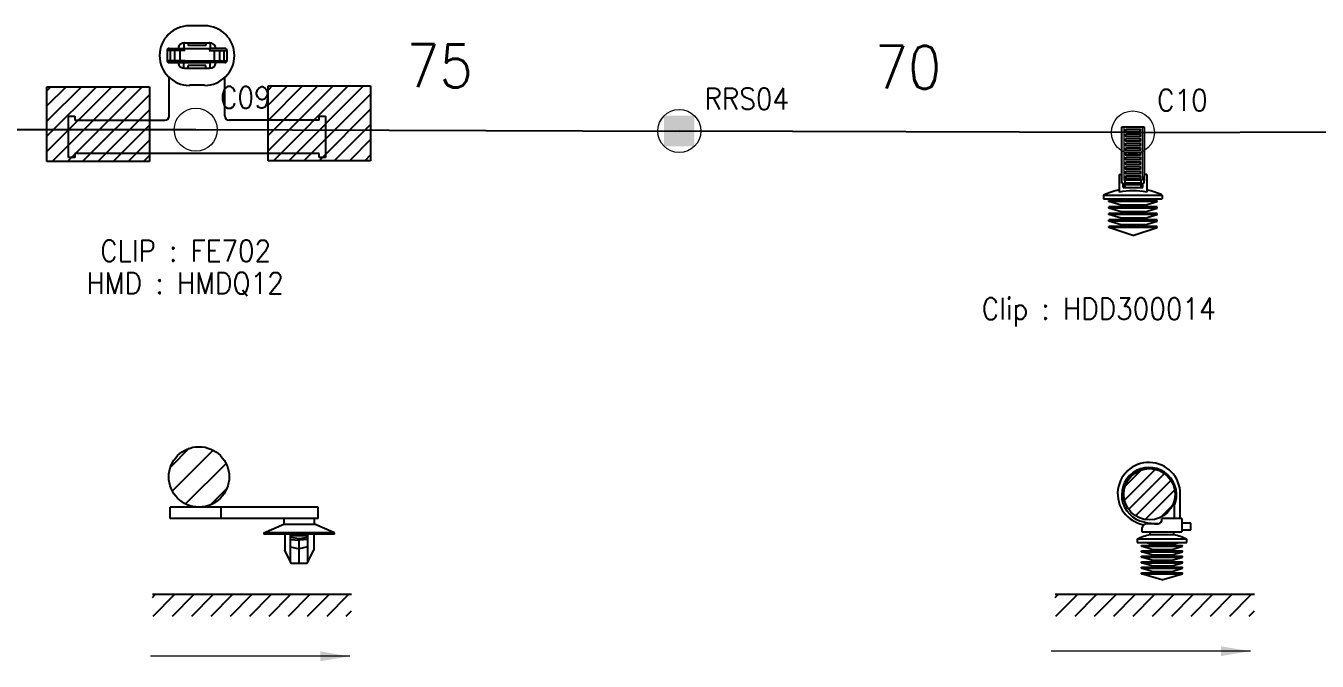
# Model space of a CAD drawing. Header units: inches. Extents: x 47316 to 59086, y 3141 to 11743.
# Drawn here: x 58476.3 to 58626.4, y 7180.7 to 7254.6 of the extents above; entities that cross this region are included whole.
import ezdxf

# ---------------------------------------------------------------- set-up
doc = ezdxf.new("R2010")
doc.units = ezdxf.units.IN
doc.header["$MEASUREMENT"] = 0
doc.layers.add('at_Entity', color=1, linetype='Continuous')
doc.layers.add('图形层', color=7, linetype='Continuous')
doc.layers.add('Beschreibung', color=7, linetype='Continuous', lineweight=25)
doc.layers.add('darwing', color=2, linetype='Continuous', lineweight=25)
doc.styles.get("Standard").update_dxf_attribs({"font": ''})
doc.styles.get('Standard').set_extended_font_data('SimSun')
doc.linetypes.add('_VH_OTCON', pattern='A,0.0001,[7,VeSys.shx,S=0.1,R=0,X=0,Y=0],-0.4,[7,VeSys.shx,S=0.1,R=0,X=0,Y=0],-0.4,["X",Standard,S=1,R=0,X=-0.5,Y=-0.5],-0.0001,[7,VeSys.shx,S=0.1,R=0,X=0,Y=0],-0.4', length=1.2002)

msp = doc.modelspace()

# ---------------------------------------------------------------- linework, layer by layer
at = {"linetype": 'ByBlock'}
for p, q in [((58497.1, 7254.61), (58495.32, 7254.61)), ((58494.78, 7251.76), (58492.74, 7251.76)), ((58492.74, 7251.76), (58492.74, 7250.55)), ((58492.96, 7251.98), (58494.69, 7251.98)), ((58493.1, 7251.76), (58493.1, 7250.55)), ((58493.59, 7251.76), (58493.59, 7250.55)), ((58494.2, 7251.76), (58494.2, 7250.55)), ((58494.69, 7252.54), (58494.69, 7251.93)), ((58494.69, 7251.97), (58497.73, 7251.97)), ((58494.78, 7252.63), (58497.64, 7252.63)), ((58497.25, 7252.33), (58495.17, 7252.33)), ((58497.64, 7251.76), (58499.68, 7251.76)), ((58497.73, 7252.54), (58497.73, 7251.93)), ((58499.46, 7251.98), (58497.73, 7251.98)), ((58498.22, 7251.76), (58498.22, 7250.55)), ((58498.83, 7251.76), (58498.83, 7250.55)), ((58499.32, 7251.76), (58499.32, 7250.55)), ((58499.68, 7251.76), (58499.68, 7250.55)), ((58494.78, 7250.55), (58492.74, 7250.55)), ((58492.96, 7250.33), (58494.69, 7250.33)), ((58494.69, 7249.77), (58494.69, 7250.37)), ((58494.69, 7250.34), (58497.73, 7250.34)), ((58494.78, 7250.55), (58499.68, 7250.55)), ((58497.25, 7249.98), (58495.17, 7249.98)), ((58497.73, 7249.77), (58497.73, 7250.37)), ((58499.46, 7250.33), (58497.73, 7250.33)), ((58494.78, 7249.68), (58497.64, 7249.68)), ((58497.1, 7247.7), (58495.32, 7247.7))]:
    msp.add_line(p, q, dxfattribs=at)
at = {"lineweight": -3, "ltscale": 0.010464}
for p, q in [((58495.17, 7252.63), (58495.17, 7252.33)), ((58497.25, 7252.63), (58497.25, 7252.33)), ((58495.17, 7249.68), (58495.17, 7249.98)), ((58497.25, 7249.68), (58497.25, 7249.98))]:
    msp.add_line(p, q, dxfattribs=at)
at = {"color": 0, "lineweight": -3, "ltscale": 0.286212}
msp.add_line((58492.96, 7244.13), (58492.96, 7248.63), dxfattribs=at)
at = {"color": 0, "lineweight": -3, "ltscale": 0.295}
msp.add_line((58499.46, 7244.13), (58499.46, 7248.63), dxfattribs=at)
at = {"color": 0, "lineweight": -3}
for p, q in [((58486.3, 7247.53), (58478.76, 7240)), ((58484.53, 7247.53), (58478.76, 7241.77)), ((58482.77, 7247.53), (58478.76, 7243.53)), ((58481, 7247.53), (58478.76, 7245.3)), ((58479.23, 7247.53), (58478.76, 7247.07)), ((58478.76, 7238.84), (58478.76, 7247.53)), ((58478.76, 7247.53), (58490.67, 7247.53)), ((58488.07, 7247.53), (58479.38, 7238.84)), ((58489.84, 7247.53), (58481.15, 7238.84)), ((58490.67, 7247.53), (58490.67, 7238.84)), ((58512.02, 7247.62), (58504.48, 7240.08)), ((58510.25, 7247.62), (58504.48, 7241.85)), ((58508.48, 7247.62), (58504.48, 7243.62)), ((58506.72, 7247.62), (58504.48, 7245.38)), ((58504.95, 7247.62), (58504.48, 7247.15)), ((58504.48, 7238.93), (58504.48, 7247.62)), ((58504.48, 7247.62), (58516.39, 7247.62)), ((58513.79, 7247.62), (58505.1, 7238.93)), ((58515.56, 7247.62), (58506.87, 7238.93)), ((58516.39, 7247.62), (58516.39, 7238.93)), ((58490.67, 7246.6), (58482.91, 7238.84)), ((58516.39, 7246.68), (58508.63, 7238.93)), ((58490.67, 7244.83), (58484.68, 7238.84)), ((58516.39, 7244.92), (58510.4, 7238.93)), ((58490.67, 7243.07), (58486.45, 7238.84)), ((58516.39, 7243.15), (58512.17, 7238.93)), ((58490.67, 7241.3), (58488.22, 7238.84)), ((58516.39, 7241.38), (58513.94, 7238.93)), ((58490.67, 7239.53), (58489.98, 7238.84)), ((58516.39, 7239.61), (58515.7, 7238.93)), ((58490.67, 7238.84), (58478.76, 7238.84)), ((58516.39, 7238.93), (58504.48, 7238.93)), ((58603.4, 7237.33), (58603.4, 7235.26)), ((58603.71, 7236.33), (58603.71, 7237.09)), ((58603.87, 7236.33), (58603.71, 7236.33)), ((58603.87, 7235.81), (58603.87, 7236.33)), ((58606.06, 7236.65), (58603.94, 7236.65)), ((58605.93, 7236.33), (58604.07, 7236.33)), ((58606.13, 7235.81), (58606.13, 7236.33)), ((58606.29, 7236.33), (58606.13, 7236.33)), ((58606.29, 7236.33), (58606.29, 7237.09)), ((58606.61, 7237.33), (58606.61, 7235.26)), ((58601.59, 7234.93), (58608.41, 7234.93)), ((58601.59, 7234.93), (58601.59, 7234.48)), ((58603.87, 7235.81), (58606.13, 7235.81)), ((58605.93, 7236.13), (58604.07, 7236.13)), ((58608.41, 7234.93), (58608.41, 7234.48)), ((58601.59, 7234.48), (58608.41, 7234.48)), ((58602.19, 7234.18), (58602.19, 7234.29)), ((58606.35, 7234.18), (58602.19, 7234.18)), ((58603.62, 7233.75), (58602.19, 7234.18)), ((58607.81, 7233.55), (58602.19, 7233.55)), ((58602.19, 7233.42), (58602.19, 7233.55)), ((58606.35, 7233.42), (58602.19, 7233.42)), ((58603.62, 7232.99), (58602.19, 7233.42)), ((58603.62, 7234.29), (58603.62, 7234.48)), ((58606.38, 7233.75), (58603.62, 7233.75)), ((58603.62, 7233.55), (58603.62, 7233.75)), ((58607.81, 7234.18), (58606.35, 7234.18)), ((58607.81, 7233.42), (58606.35, 7233.42)), ((58606.38, 7234.29), (58606.38, 7234.48)), ((58606.38, 7233.75), (58607.81, 7234.18)), ((58606.38, 7233.55), (58606.38, 7233.75)), ((58606.38, 7232.99), (58607.81, 7233.42)), ((58607.81, 7234.18), (58607.81, 7234.29)), ((58607.81, 7233.42), (58607.81, 7233.55)), ((58607.81, 7232.8), (58602.19, 7232.8)), ((58602.19, 7232.67), (58602.19, 7232.8)), ((58606.35, 7232.67), (58602.19, 7232.67)), ((58603.62, 7232.24), (58602.19, 7232.67)), ((58607.81, 7232.04), (58602.19, 7232.04)), ((58602.19, 7231.91), (58602.19, 7232.04)), ((58606.35, 7231.91), (58602.19, 7231.91)), ((58603.62, 7231.48), (58602.19, 7231.91)), ((58606.38, 7232.99), (58603.62, 7232.99)), ((58603.62, 7232.8), (58603.62, 7232.99)), ((58606.38, 7232.24), (58603.62, 7232.24)), ((58603.62, 7232.04), (58603.62, 7232.24)), ((58607.81, 7232.67), (58606.35, 7232.67)), ((58607.81, 7231.91), (58606.35, 7231.91)), ((58606.38, 7232.8), (58606.38, 7232.99)), ((58606.38, 7232.24), (58607.81, 7232.67)), ((58606.38, 7232.04), (58606.38, 7232.24)), ((58606.38, 7231.48), (58607.81, 7231.91)), ((58607.81, 7232.67), (58607.81, 7232.8)), ((58607.81, 7231.91), (58607.81, 7232.04)), ((58607.81, 7231.29), (58602.19, 7231.29)), ((58602.19, 7231.16), (58602.19, 7231.29)), ((58605, 7230.23), (58602.19, 7231.16)), ((58606.35, 7231.16), (58602.19, 7231.16)), ((58606.38, 7231.48), (58603.62, 7231.48)), ((58606.38, 7231.48), (58603.62, 7231.48)), ((58603.62, 7231.29), (58603.62, 7231.48)), ((58605, 7230.23), (58607.81, 7231.16)), ((58607.81, 7231.16), (58606.35, 7231.16)), ((58606.38, 7231.29), (58606.38, 7231.48)), ((58607.81, 7231.16), (58607.81, 7231.29)), ((58495.31, 7205.5, 0), (58493.11, 7203.3, 0)), ((58498.1, 7205.27, 0), (58493.34, 7200.51, 0)), ((58499.58, 7203.74, 0), (58494.87, 7199.03, 0)), ((58499.68, 7200.82, 0), (58497.79, 7198.93, 0)), ((58609.79, 7198.77, 0), (58609.79, 7197.32, 0)), ((58610.48, 7197.32, 0), (58610.48, 7199.83, 0)), ((58499.03, 7197.32, 0), (58499.03, 7198.66, 0)), ((58509.87, 7197.32, 0), (58506.31, 7197.32, 0)), ((58506.31, 7197.32, 0), (58506.31, 7196.66, 0)), ((58509.87, 7196.66, 0), (58509.87, 7197.32, 0)), ((58610.7, 7197.32, 0), (58608.37, 7197.32, 0)), ((58506.31, 7196.66, 0), (58509.87, 7196.66, 0)), ((58606.05, 7196.2, 0), (58606.05, 7195.77, 0)), ((58607.9, 7196.71, 0), (58606.7, 7196.71, 0)), ((58607.01, 7195.77, 0), (58609.73, 7195.77, 0)), ((58607.01, 7195.43, 0), (58607.01, 7195.77, 0)), ((58609.73, 7195.77, 0), (58609.73, 7195.43, 0)), ((58611.71, 7196.78, 0), (58610.7, 7196.78, 0)), ((58610.7, 7196.78, 0), (58610.7, 7196.01, 0)), ((58610.7, 7196.01, 0), (58611.71, 7196.01, 0)), ((58611.71, 7196.01, 0), (58611.71, 7196.78, 0)), ((58503.97, 7195.66, 0), (58503.97, 7195.5, 0)), ((58611.26, 7194.93, 0), (58605.48, 7194.93, 0)), ((58605.48, 7194.93, 0), (58605.48, 7194.55, 0)), ((58605.48, 7194.55, 0), (58611.26, 7194.55, 0)), ((58607.2, 7194.31, 0), (58606.41, 7194.55, 0)), ((58609.73, 7195.43, 0), (58607.01, 7195.43, 0)), ((58607.2, 7194.31, 0), (58609.54, 7194.31, 0)), ((58607.2, 7194.2, 0), (58607.2, 7194.31, 0)), ((58609.54, 7194.31, 0), (58610.34, 7194.55, 0)), ((58609.54, 7194.2, 0), (58609.54, 7194.31, 0)), ((58611.26, 7194.55, 0), (58611.26, 7194.93, 0)), ((58605.99, 7194.2, 0), (58610.75, 7194.2, 0)), ((58605.99, 7194.11, 0), (58605.99, 7194.2, 0)), ((58605.99, 7194.11, 0), (58607.23, 7194.11, 0)), ((58607.2, 7193.74, 0), (58605.99, 7194.11, 0)), ((58605.99, 7193.58, 0), (58610.75, 7193.58, 0)), ((58605.99, 7193.47, 0), (58605.99, 7193.58, 0)), ((58605.99, 7193.47, 0), (58607.23, 7193.47, 0)), ((58607.2, 7193.1, 0), (58605.99, 7193.47, 0)), ((58605.99, 7192.94, 0), (58610.75, 7192.94, 0)), ((58605.99, 7192.83, 0), (58605.99, 7192.94, 0)), ((58605.99, 7192.83, 0), (58607.23, 7192.83, 0)), ((58607.2, 7192.47, 0), (58605.99, 7192.83, 0)), ((58607.2, 7193.74, 0), (58609.54, 7193.74, 0)), ((58607.2, 7193.58, 0), (58607.2, 7193.74, 0)), ((58607.2, 7193.1, 0), (58609.54, 7193.1, 0)), ((58607.2, 7192.94, 0), (58607.2, 7193.1, 0)), ((58607.23, 7194.11, 0), (58610.75, 7194.11, 0)), ((58607.23, 7193.47, 0), (58610.75, 7193.47, 0)), ((58607.23, 7192.83, 0), (58610.75, 7192.83, 0)), ((58609.54, 7193.74, 0), (58610.75, 7194.11, 0)), ((58609.54, 7193.58, 0), (58609.54, 7193.74, 0)), ((58609.54, 7193.1, 0), (58610.75, 7193.47, 0)), ((58609.54, 7192.94, 0), (58609.54, 7193.1, 0)), ((58609.54, 7192.47, 0), (58610.75, 7192.83, 0)), ((58610.75, 7194.11, 0), (58610.75, 7194.2, 0)), ((58610.75, 7193.47, 0), (58610.75, 7193.58, 0)), ((58610.75, 7192.83, 0), (58610.75, 7192.94, 0)), ((58605.99, 7192.3, 0), (58610.75, 7192.3, 0)), ((58605.99, 7192.19, 0), (58605.99, 7192.3, 0)), ((58605.99, 7192.19, 0), (58607.23, 7192.19, 0)), ((58607.2, 7191.83, 0), (58605.99, 7192.19, 0)), ((58605.99, 7191.66, 0), (58610.75, 7191.66, 0)), ((58605.99, 7191.55, 0), (58605.99, 7191.66, 0)), ((58605.99, 7191.55, 0), (58607.23, 7191.55, 0)), ((58607.2, 7191.19, 0), (58605.99, 7191.55, 0)), ((58607.2, 7192.47, 0), (58609.54, 7192.47, 0)), ((58607.2, 7192.3, 0), (58607.2, 7192.47, 0)), ((58607.2, 7191.83, 0), (58609.54, 7191.83, 0)), ((58607.2, 7191.66, 0), (58607.2, 7191.83, 0)), ((58607.23, 7192.19, 0), (58610.75, 7192.19, 0)), ((58607.23, 7191.55, 0), (58610.75, 7191.55, 0)), ((58609.54, 7192.3, 0), (58609.54, 7192.47, 0)), ((58609.54, 7191.83, 0), (58610.75, 7192.19, 0)), ((58609.54, 7191.66, 0), (58609.54, 7191.83, 0)), ((58609.54, 7191.19, 0), (58610.75, 7191.55, 0)), ((58610.75, 7192.19, 0), (58610.75, 7192.3, 0)), ((58610.75, 7191.55, 0), (58610.75, 7191.66, 0)), ((58605.99, 7191.02, 0), (58610.75, 7191.02, 0)), ((58605.99, 7190.91, 0), (58605.99, 7191.02, 0)), ((58608.37, 7190.2, 0), (58605.99, 7190.91, 0)), ((58605.99, 7190.91, 0), (58607.23, 7190.91, 0)), ((58607.2, 7191.19, 0), (58609.54, 7191.19, 0)), ((58607.2, 7191.02, 0), (58607.2, 7191.19, 0)), ((58607.23, 7190.91, 0), (58610.75, 7190.91, 0)), ((58608.37, 7190.2, 0), (58610.75, 7190.91, 0)), ((58609.54, 7191.02, 0), (58609.54, 7191.19, 0)), ((58610.75, 7190.91, 0), (58610.75, 7191.02, 0)), ((58595.96, 7188.15, 0), (58596.29, 7188.48, 0)), ((58619.11, 7188.48, 0), (58595.96, 7188.48, 0)), ((58596.04, 7185.99, 0), (58598.54, 7188.48, 0)), ((58598.29, 7185.99, 0), (58600.78, 7188.48, 0)), ((58600.53, 7185.99, 0), (58603.03, 7188.48, 0)), ((58602.78, 7185.99, 0), (58605.27, 7188.48, 0)), ((58605.02, 7185.99, 0), (58607.52, 7188.48, 0)), ((58607.27, 7185.99, 0), (58609.76, 7188.48, 0)), ((58609.51, 7185.99, 0), (58612.01, 7188.48, 0)), ((58611.76, 7185.99, 0), (58614.25, 7188.48, 0)), ((58614, 7185.99, 0), (58616.5, 7188.48, 0)), ((58616.25, 7185.99, 0), (58618.74, 7188.48, 0)), ((58618.49, 7185.99, 0), (58619.11, 7186.61, 0))]:
    msp.add_line(p, q, dxfattribs=at)
at = {"color": 7, "ltscale": 0.25}
for p, q in [((58481.28, 7239.3), (58481.28, 7244.11)), ((58511.14, 7244.11), (58511.14, 7239.3))]:
    msp.add_line(p, q, dxfattribs=at)
at = {"color": 7, "ltscale": 0.0375}
for p, q in [((58481.28, 7244.11), (58482, 7244.11)), ((58510.42, 7244.11), (58511.14, 7244.11)), ((58482, 7239.3), (58481.28, 7239.3)), ((58511.14, 7239.3), (58510.42, 7239.3))]:
    msp.add_line(p, q, dxfattribs=at)
at = {"color": 7, "ltscale": 0.025}
for p, q in [((58482, 7244.11), (58482, 7243.63)), ((58510.42, 7243.63), (58510.42, 7244.11)), ((58482, 7239.78), (58482, 7239.3)), ((58510.42, 7239.3), (58510.42, 7239.78))]:
    msp.add_line(p, q, dxfattribs=at)
at = {"color": 0, "linetype": '_VH_OTCON', "lineweight": -2, "ltscale": 5}
for p, q in [((58283.48, 7242.54), (58496.07, 7242.54)), ((58496.07, 7242.54), (58552.27, 7242.38)), ((58604.99, 7242.22), (58552.27, 7242.38)), ((58604.99, 7242.22), (58698.03, 7242.54))]:
    msp.add_line(p, q, dxfattribs=at)
at = {"color": 7}
for p, q in [((58482, 7243.63), (58492.46, 7243.63)), ((58510.42, 7243.63), (58499.96, 7243.63)), ((58510.42, 7239.78), (58482, 7239.78))]:
    msp.add_line(p, q, dxfattribs=at)
at = {"color": 0}
for p, q in [((58603.71, 7242.86), (58606.29, 7242.86)), ((58603.71, 7236.54), (58603.71, 7242.86)), ((58606.29, 7242.86), (58606.29, 7236.54)), ((58603.4, 7237.33), (58603.71, 7237.33)), ((58604.07, 7236.65), (58604.07, 7235.81)), ((58605.93, 7236.65), (58605.93, 7235.81)), ((58606.61, 7237.33), (58606.29, 7237.33)), ((58602.19, 7234.29), (58607.81, 7234.29))]:
    msp.add_line(p, q, dxfattribs=at)
at = {"color": 0, "lineweight": 0}
for p, q in [((58603.94, 7242.86), (58603.94, 7236.65)), ((58606.06, 7242.86), (58606.06, 7236.65))]:
    msp.add_line(p, q, dxfattribs=at)
at = {"color": 0, "lineweight": -3, "ltscale": 10}
for p, q in [((58604.01, 7199.45, 0), (58607.61, 7203.05, 0)), ((58604.07, 7201.06, 0), (58606, 7202.99, 0)), ((58604.5, 7198.39, 0), (58608.67, 7202.56, 0)), ((58605.29, 7197.64, 0), (58609.42, 7201.77, 0)), ((58606.41, 7197.2, 0), (58609.85, 7200.65, 0)), ((58608.2, 7197.45, 0), (58609.6, 7198.86, 0))]:
    msp.add_line(p, q, dxfattribs=at)
at = {"lineweight": -3}
for p, q in [((58491.03, 7188.15, 0), (58491.36, 7188.48, 0)), ((58514.18, 7188.48, 0), (58491.03, 7188.48, 0)), ((58491.11, 7185.99, 0), (58493.61, 7188.48, 0)), ((58493.36, 7185.99, 0), (58495.85, 7188.48, 0)), ((58495.6, 7185.99, 0), (58498.1, 7188.48, 0)), ((58497.85, 7185.99, 0), (58500.34, 7188.48, 0)), ((58500.09, 7185.99, 0), (58502.59, 7188.48, 0)), ((58502.34, 7185.99, 0), (58504.83, 7188.48, 0)), ((58504.58, 7185.99, 0), (58507.08, 7188.48, 0)), ((58506.83, 7185.99, 0), (58509.32, 7188.48, 0)), ((58509.07, 7185.99, 0), (58511.57, 7188.48, 0)), ((58511.32, 7185.99, 0), (58513.81, 7188.48, 0)), ((58513.56, 7185.99, 0), (58514.18, 7186.61, 0))]:
    msp.add_line(p, q, dxfattribs=at)
for points in [[(58494.69, 7251.93), (58494.7, 7251.9), (58494.73, 7251.84), (58494.78, 7251.76)], [(58497.73, 7251.93), (58497.72, 7251.9), (58497.69, 7251.84), (58497.64, 7251.76)], [(58494.69, 7250.37), (58494.7, 7250.4), (58494.73, 7250.47), (58494.78, 7250.55)], [(58497.73, 7250.37), (58497.72, 7250.4), (58497.69, 7250.47), (58497.64, 7250.55)]]:
    msp.add_lwpolyline(points, dxfattribs=at)
at = {"color": 0}
for points in [[(58604.17, 7242.61), (58605.83, 7242.61), (58605.83, 7242.29), (58604.17, 7242.29)], [(58604.17, 7242.07), (58605.83, 7242.07), (58605.83, 7241.74), (58604.17, 7241.74)], [(58604.17, 7241.52), (58605.83, 7241.52), (58605.83, 7241.2), (58604.17, 7241.2)], [(58604.17, 7240.98), (58605.83, 7240.98), (58605.83, 7240.66), (58604.17, 7240.66)], [(58604.17, 7240.44), (58605.83, 7240.44), (58605.83, 7240.11), (58604.17, 7240.11)], [(58604.17, 7239.89), (58605.83, 7239.89), (58605.83, 7239.57), (58604.17, 7239.57)], [(58604.17, 7239.35), (58605.83, 7239.35), (58605.83, 7239.03), (58604.17, 7239.03)], [(58604.17, 7238.81), (58605.83, 7238.81), (58605.83, 7238.49), (58604.17, 7238.49)], [(58604.17, 7238.26), (58605.83, 7238.26), (58605.83, 7237.94), (58604.17, 7237.94)], [(58604.17, 7237.72), (58605.83, 7237.72), (58605.83, 7237.4), (58604.17, 7237.4)], [(58604.17, 7237.18), (58605.83, 7237.18), (58605.83, 7236.86), (58604.17, 7236.86)]]:
    msp.add_lwpolyline(points, close=True, dxfattribs=at)
at = {"color": 0, "linetype": 'Continuous', "lineweight": 15}
for centre in [(58496.07, 7242.54), (58552.27, 7242.38), (58604.99, 7242.22)]:
    msp.add_circle(centre, 2.5, dxfattribs=at)
at = {"color": 0, "lineweight": -3}
msp.add_circle((58496.44, 7202.17, 0), 3.51, dxfattribs=at)
at = {"color": 0, "lineweight": -3, "ltscale": 10}
msp.add_circle((58606.91, 7200.15, 0), 2.98, dxfattribs=at)
at = {"color": 7, "lineweight": -3}
for centre, start, end in [((58495.32, 7251.15), 90.0054, 269.9946), ((58497.1, 7251.15), 270.0054, 89.9946)]:
    msp.add_arc(centre, 3.46, start, end, dxfattribs=at)
at = {"lineweight": -3}
for centre, radius, start, end in [((58492.96, 7251.76), 0.217, 90, 180), ((58494.76, 7251.87), 0.755, 88.57, 172.1023), ((58494.78, 7252.54), 0.0868, 90, 180), ((58497.64, 7252.54), 0.0868, 0, 90), ((58497.66, 7251.87), 0.755, 7.8977, 91.43), ((58499.46, 7251.76), 0.217, 0, 90), ((58492.96, 7250.55), 0.217, 180, 270), ((58494.76, 7250.43), 0.755, 187.8977, 271.43), ((58497.66, 7250.43), 0.755, 268.57, 352.1023), ((58499.46, 7250.55), 0.217, 270, 360), ((58494.78, 7249.77), 0.0868, 180, 270), ((58497.64, 7249.77), 0.0868, 270, 360)]:
    msp.add_arc(centre, radius, start, end, dxfattribs=at)
at = {"color": 0, "lineweight": -3}
for centre, radius, start, end in [((58492.46, 7244.13), 0.5, 270, 0), ((58499.96, 7244.13), 0.5, 180, 270), ((58605, 7227.66), 8.03, 101.537, 115.1507), ((58605, 7227.66), 7.77, 78.0793, 101.9207), ((58605, 7227.66), 8.03, 64.8493, 78.463), ((58607.82, 7197.26, 0), 0.558, 278.8017, 6.5188), ((58606.65, 7196.1, 0), 0.61, 85.1157, 170.5428), ((58608.11, 7203.83, 0), 7.13, 255.2173, 268.3131), ((58608.37, 7188.77, 0), 6.8, 101.537, 115.1507), ((58608.37, 7188.77, 0), 6.8, 64.8493, 78.463)]:
    msp.add_arc(centre, radius, start, end, dxfattribs=at)
at = {"color": 0, "linetype": 'Continuous', "lineweight": 15, "extrusion": (0, 0, -1)}
msp.add_solid([(-58550.5, 7244.15), (-58550.5, 7240.61), (-58554.03, 7244.15), (-58554.03, 7240.61)], dxfattribs=at)
at = {"layer": 'at_Entity', "color": 0, "lineweight": -3}
for p, q in [((58503.97, 7195.66, 0), (58506.31, 7196.66, 0)), ((58512.2, 7195.66, 0), (58509.87, 7196.66, 0)), ((58512.2, 7195.66, 0), (58503.97, 7195.66, 0)), ((58512.2, 7195.5, 0), (58503.97, 7195.5, 0)), ((58506.4, 7195.51, 0), (58506.4, 7193.66, 0)), ((58507.09, 7192.28, 0), (58507.09, 7195.5, 0)), ((58507.09, 7195.36, 0), (58509.09, 7195.36, 0)), ((58508.09, 7194.97, 0), (58507.09, 7195.12, 0)), ((58507.09, 7194.89, 0), (58508.09, 7194.82, 0)), ((58509.09, 7195.12, 0), (58508.09, 7194.97, 0)), ((58508.09, 7192.12, 0), (58508.09, 7194.97, 0)), ((58509.09, 7194.89, 0), (58508.09, 7194.82, 0)), ((58509.09, 7192.28, 0), (58509.09, 7195.5, 0)), ((58509.78, 7195.51, 0), (58509.78, 7193.66, 0)), ((58512.2, 7195.5, 0), (58512.2, 7195.66, 0)), ((58507.09, 7192.28, 0), (58506.4, 7193.66, 0)), ((58507.09, 7194.05, 0), (58508.09, 7193.82, 0)), ((58509.09, 7194.05, 0), (58508.09, 7193.82, 0)), ((58509.09, 7192.28, 0), (58509.78, 7193.66, 0)), ((58507.17, 7192.12, 0), (58507.09, 7192.28, 0)), ((58509.01, 7192.12, 0), (58507.17, 7192.12, 0)), ((58509.01, 7192.12, 0), (58509.09, 7192.28, 0))]:
    msp.add_line(p, q, dxfattribs=at)
at = {"layer": 'Beschreibung', "color": 7, "lineweight": 0}
msp.add_line((58513.96, 7181.31, 0), (58490.8, 7181.31, 0), dxfattribs=at)
at = {"layer": 'Beschreibung', "color": 0, "lineweight": 0}
msp.add_line((58618.66, 7181.91, 0), (58595.5, 7181.91, 0), dxfattribs=at)
msp.add_solid([(58615.25, 7181.34, 0), (58615.25, 7182.47, 0), (58618.66, 7181.91, 0)], dxfattribs=at)
at = {"layer": 'Beschreibung', "color": 7, "lineweight": 0}
msp.add_solid([(58510.56, 7180.74, 0), (58510.56, 7181.88, 0), (58513.96, 7181.31, 0)], dxfattribs=at)
at = {"layer": 'darwing', "color": 0, "lineweight": -3}
for p, q in [((58510.3, 7198.66, 0), (58493.09, 7198.66, 0)), ((58493.09, 7197.32, 0), (58493.09, 7198.66, 0)), ((58510.3, 7197.32, 0), (58493.09, 7197.32, 0)), ((58510.3, 7197.32, 0), (58510.3, 7198.66, 0))]:
    msp.add_line(p, q, dxfattribs=at)
at = {"layer": '图形层', "color": 0, "lineweight": -3}
for p in [(58610.7, 7197.32, 0), (58606.05, 7195.77, 0)]:
    msp.add_line(p, (58610.7, 7195.77, 0), dxfattribs=at)
for centre, radius, start, end in [((58606.86, 7200.21, 0), 3.64, 353.9817, 261.3506), ((58606.88, 7200.08, 0), 3.19, 335.7025, 259.5108)]:
    msp.add_arc(centre, radius, start, end, dxfattribs=at)

# ---------------------------------------------------------------- texts
at = {"color": 7, "linetype": '_VH_OTCON', "lineweight": 18, "ltscale": 5, "char_height": 5, "width": 8.5714, "attachment_point": 1, "rotation": 359.8315}
for s, insert in [('\\Fromans.shx;\\W0.9000000000;\\T1.0000000000;\\o\\l75', (58520.55, 7252.47)), ('\\Fromans.shx;\\W0.9000000000;\\T1.0000000000;\\o\\l70', (58575.01, 7252.31))]:
    msp.add_mtext(s, dxfattribs=dict(at, insert=insert))
at = {"color": 21, "linetype": 'Continuous', "lineweight": 15, "char_height": 2.5, "attachment_point": 1}
for s, insert, width in [('\\Fromans.shx;\\W0.9000000000;\\T1.0000000000;\\o\\lC09', (58498.89, 7247.54), 6.5357), ('\\Fromans.shx;\\W0.9000000000;\\T1.0000000000;\\o\\lRRS04', (58555.19, 7247.38), 10.9286), ('\\Fromans.shx;\\W0.9000000000;\\T1.0000000000;\\o\\lC10', (58607.81, 7247.22), 6.5357)]:
    msp.add_mtext(s, dxfattribs=dict(at, insert=insert, width=width))
at = {"color": 42, "linetype": 'Continuous', "lineweight": 15, "char_height": 2.5, "attachment_point": 1}
for s, insert, width in [('\\Fromans.shx;\\W0.9000000000;\\T1.0000000000;\\o\\lCLIP : FE702', (58484.96, 7229.7), 23.1429), ('\\Fromans.shx;\\W0.9000000000;\\T1.0000000000;\\o\\lHMD : HMDQ12', (58483.35, 7225.95), 26.5714), ('\\Fromans.shx;\\W0.9000000000;\\T1.0000000000;\\o\\lClip : HDD300014', (58587.42, 7222.97), 31.2857)]:
    msp.add_mtext(s, dxfattribs=dict(at, insert=insert, width=width))

doc.saveas('drawing.dxf')
